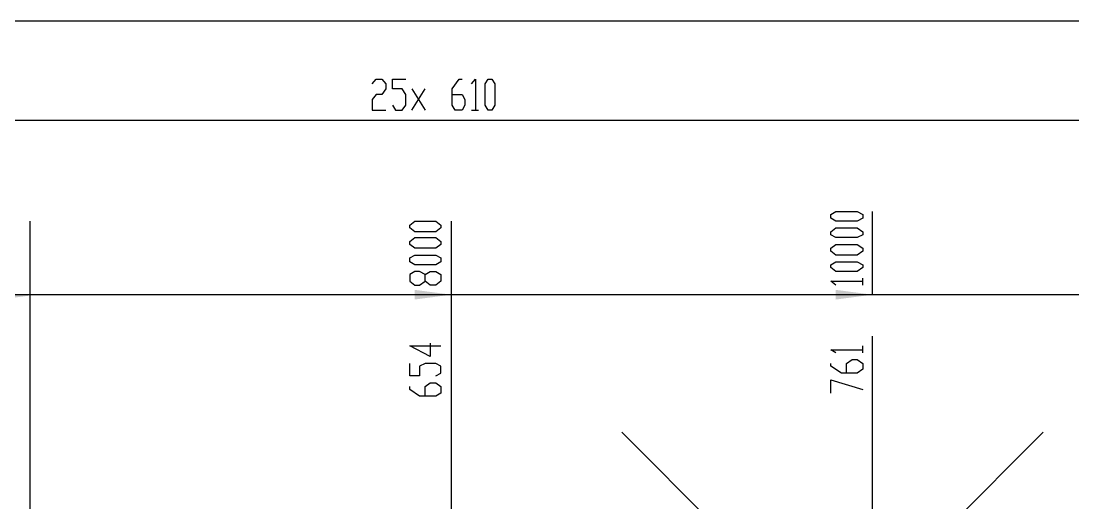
# Model space of a CAD drawing. Header units: millimetres. Extents: x -45 to 90, y -17 to 16.
# Drawn here: x 22.74 to 27.732, y 1.415 to 3.699 of the extents above; entities that cross this region are included whole.
import ezdxf

# ---------------------------------------------------------------- set-up
doc = ezdxf.new("R2010")
doc.units = ezdxf.units.MM
doc.header["$PDMODE"] = 3
doc.layers.add('PDF_Geometry', color=7, linetype='Continuous')
doc.layers.add('PDF_Solid Fills', color=7, linetype='Continuous')

msp = doc.modelspace()

# ---------------------------------------------------------------- linework, layer by layer
at = {"color": 2}
msp.add_point((26.5909, 0.75), dxfattribs=at)
at = {"layer": 'PDF_Geometry', "lineweight": 25}
for points in [[(36.9251, 3.6994), (0.1467, 3.6994)], [(24.4059, 3.4014), (24.4242, 3.4243), (24.4517, 3.4243), (24.47, 3.4014), (24.47, 3.3785), (24.4517, 3.351), (24.4242, 3.351), (24.4059, 3.3281), (24.4059, 3.2776), (24.47, 3.2776)], [(24.5021, 3.3006), (24.5159, 3.2776), (24.548, 3.2776), (24.5663, 3.3006), (24.5663, 3.351), (24.548, 3.3785), (24.5021, 3.3785), (24.5021, 3.4243), (24.5663, 3.4243)], [(24.7863, 3.351), (24.8322, 3.351), (24.8459, 3.3281), (24.8459, 3.3006), (24.8322, 3.2776), (24.8001, 3.2776), (24.7863, 3.3006), (24.7863, 3.3785), (24.8184, 3.4243), (24.8322, 3.4243)], [(24.878, 3.4014), (24.8964, 3.4243), (24.8964, 3.2776)], [(24.5938, 3.2776), (24.658, 3.3785)], [(24.5938, 3.3785), (24.658, 3.2776)], [(24.878, 3.2776), (24.9101, 3.2776)], [(32.2034, 3.2272), (17.25, 3.2272)], [(30.7824, 2.8101), (30.7824, 2.4021), (16.7825, 2.4021)], [(26.7804, 2.4021), (26.7804, 2.7963)], [(22.7831, 1.9162), (22.7831, 2.7505)], [(24.7817, 1.9162), (24.7817, 2.7505)], [(24.658, 2.4983), (24.6809, 2.5121), (24.7084, 2.5121), (24.7313, 2.4983), (24.7313, 2.4663), (24.7084, 2.4479), (24.6809, 2.4479), (24.658, 2.4663), (24.658, 2.4983), (24.6305, 2.5121), (24.6076, 2.5121), (24.5846, 2.4983), (24.5846, 2.4663), (24.6076, 2.4479), (24.6305, 2.4479), (24.658, 2.4663)], [(26.6062, 2.4479), (26.5833, 2.4663), (26.7346, 2.4663)], [(26.7346, 2.4479), (26.7346, 2.48)], [(22.7831, 0.7151), (22.7831, 2.2233)], [(24.7817, 0.7151), (24.7817, 2.2233)], [(26.7804, 0.7151), (26.7804, 2.205)], [(24.6809, 2.1729), (24.6809, 2.1087), (24.5846, 2.1591), (24.7313, 2.1591)], [(26.7346, 2.127), (26.7346, 2.1591)], [(26.6062, 2.127), (26.5833, 2.1408), (26.7346, 2.1408)], [(24.7084, 2.017), (24.7313, 2.0308), (24.7313, 2.0629), (24.7084, 2.0766), (24.658, 2.0766), (24.6305, 2.0629), (24.6305, 2.017), (24.5846, 2.017), (24.5846, 2.0766)], [(26.6567, 2.0308), (26.6567, 2.0766), (26.6842, 2.0949), (26.7071, 2.0949), (26.7346, 2.0766), (26.7346, 2.0491), (26.7071, 2.0308), (26.6337, 2.0308), (26.5833, 2.0629), (26.5833, 2.0766)], [(26.5833, 1.9345), (26.5833, 1.9987), (26.7346, 1.9528)], [(24.658, 1.9207), (24.658, 1.9666), (24.6809, 1.9849), (24.7084, 1.9849), (24.7313, 1.9666), (24.7313, 1.9345), (24.7084, 1.9207), (24.6305, 1.9207), (24.5846, 1.9528), (24.5846, 1.9666)]]:
    msp.add_lwpolyline(points, dxfattribs=at)
for points in [[(24.9559, 3.2776), (24.9422, 3.3006), (24.9422, 3.4014), (24.9559, 3.4243), (24.9743, 3.4243), (24.988, 3.4014), (24.988, 3.3006), (24.9743, 3.2776)], [(26.7346, 2.7642), (26.7071, 2.7505), (26.6062, 2.7505), (26.5833, 2.7642), (26.5833, 2.7826), (26.6062, 2.7963), (26.7071, 2.7963), (26.7346, 2.7826)], [(24.7313, 2.7184), (24.7084, 2.7), (24.6076, 2.7), (24.5846, 2.7184), (24.5846, 2.7321), (24.6076, 2.7505), (24.7084, 2.7505), (24.7313, 2.7321)], [(26.7346, 2.6863), (26.7071, 2.6725), (26.6062, 2.6725), (26.5833, 2.6863), (26.5833, 2.7), (26.6062, 2.7184), (26.7071, 2.7184), (26.7346, 2.7)], [(24.7313, 2.6405), (24.7084, 2.6221), (24.6076, 2.6221), (24.5846, 2.6405), (24.5846, 2.6542), (24.6076, 2.6725), (24.7084, 2.6725), (24.7313, 2.6542)], [(26.7346, 2.6084), (26.7071, 2.59), (26.6062, 2.59), (26.5833, 2.6084), (26.5833, 2.6221), (26.6062, 2.6405), (26.7071, 2.6405), (26.7346, 2.6221)], [(24.7313, 2.5579), (24.7084, 2.5444), (24.6076, 2.5444), (24.5846, 2.5579), (24.5846, 2.5763), (24.6076, 2.59), (24.7084, 2.59), (24.7313, 2.5763)], [(26.7346, 2.5304), (26.7071, 2.5121), (26.6062, 2.5121), (26.5833, 2.5304), (26.5833, 2.5444), (26.6062, 2.5579), (26.7071, 2.5579), (26.7346, 2.5444)]]:
    msp.add_lwpolyline(points, close=True, dxfattribs=at)
at = {"layer": 'PDF_Solid Fills', "transparency": 33554559}
for points in [[(22.7785, 2.3975), (22.6043, 2.3746), (22.6043, 2.4204)], [(24.7817, 2.4021), (24.6076, 2.3792), (24.6076, 2.425)], [(26.7804, 2.4021), (26.6062, 2.3792), (26.6062, 2.425)]]:
    msp.add_solid(points, dxfattribs=at)

doc.saveas('drawing.dxf')
